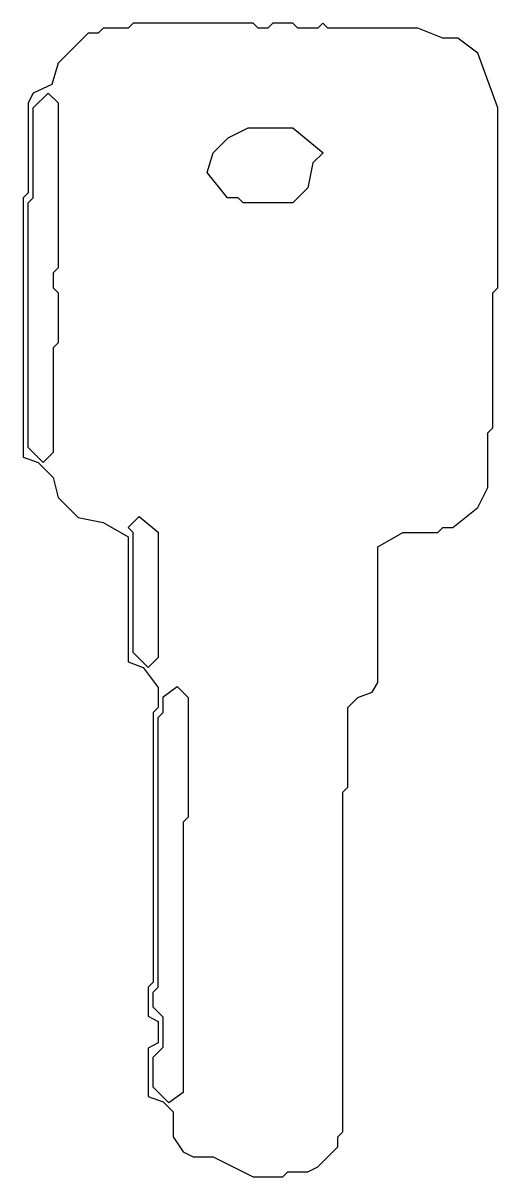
# Model space of a CAD drawing. Header units: millimetres. Extents: x 88.5 to 112.2, y 118 to 175.8.
import ezdxf

# ---------------------------------------------------------------- set-up
doc = ezdxf.new("R2010")
doc.units = ezdxf.units.MM
doc.layers.add('HOLES', color=1, linetype='CONTINUOUS')
doc.layers.add('OUTER', color=3, linetype='CONTINUOUS')

msp = doc.modelspace()

# ---------------------------------------------------------------- linework, layer by layer
at = {"layer": 'HOLES'}
for points in [[(89.75, 172.25), (90.25, 171.75), (90.25, 163.5), (90, 163.25), (90, 162.5), (90.25, 162.25), (90.25, 159.75), (90, 159.5), (90, 154.25), (89.5, 153.75), (88.75, 154.5), (88.75, 166.75), (89, 167), (89, 171.5)], [(98, 169.25), (98.75, 170), (99.75, 170.5), (102, 170.5), (103.51302, 169.26302), (103, 168.75), (102.75, 167.5), (102, 166.75), (99.5, 166.75), (99.25, 167), (98.723671, 167), (97.713767, 168.265182)], [(94.301869, 151.051869), (95.25, 150.267288), (95.25, 144), (94.75, 143.5), (94, 144.25), (94, 150.25), (93.75, 150.5)], [(96.203361, 142.546639), (96.75, 142), (96.75, 136), (96.5, 135.75), (96.5, 122.226682), (95.796639, 121.703361), (95, 122.5), (95, 124), (95.5, 124.5), (95.5, 126), (95, 126.5), (95, 127.25), (95.25, 127.5), (95.25, 141), (95.5, 141.25), (95.5, 142.023317)]]:
    msp.add_lwpolyline(points, close=True, dxfattribs=at)
at = {"layer": 'OUTER'}
msp.add_lwpolyline([(94, 175.75), (93.75, 175.5), (92.5, 175.5), (92.25, 175.25), (91.75, 175.25), (90.25, 173.75), (89.936835, 172.673759), (89, 172.25), (88.75, 171.75), (88.75, 167.25), (88.5, 167), (88.5, 154.03033), (89.25, 153.75), (90, 153), (90.25, 152), (91.25, 151), (92.5, 150.75), (93.75, 150.03052), (93.75, 143.78033), (94.5, 143.5), (95.25, 142.5), (95.25, 141.5), (95, 141.25), (95, 127.75), (94.75, 127.5), (94.75, 126.050468), (95.25, 125.782876), (95.25, 124.717124), (94.75, 124.449532), (94.75, 122.03033), (95.5, 121.75), (96, 121.25), (96, 120), (96.5, 119.25), (97, 119), (98, 119), (100, 118), (101.5, 118), (101.75, 118.25), (102.75, 118.25), (103.25, 118.5), (104.25, 119.5), (104.25, 120), (104.5, 120.25), (104.5, 137.25), (104.75, 137.5), (104.75, 141.5), (105.25, 142), (105.956023, 142.262114), (106.25, 142.75), (106.25, 149.53052), (107.5, 150.25), (109.25, 150.25), (109.5, 150.5), (110, 150.5), (111.25, 151.5), (111.75, 152.5), (111.75, 155.25), (112, 155.5), (112, 162.25), (112.25, 162.5), (112.25, 171.5), (111.25, 174.25), (110.25, 175), (109.5, 175), (108.25, 175.5), (103.75, 175.5), (103.5, 175.75), (103.25, 175.5), (102.25, 175.5), (102, 175.75), (101, 175.75), (100.75, 175.5), (100.25, 175.5), (100, 175.75)], close=True, dxfattribs=at)

doc.saveas('drawing.dxf')
